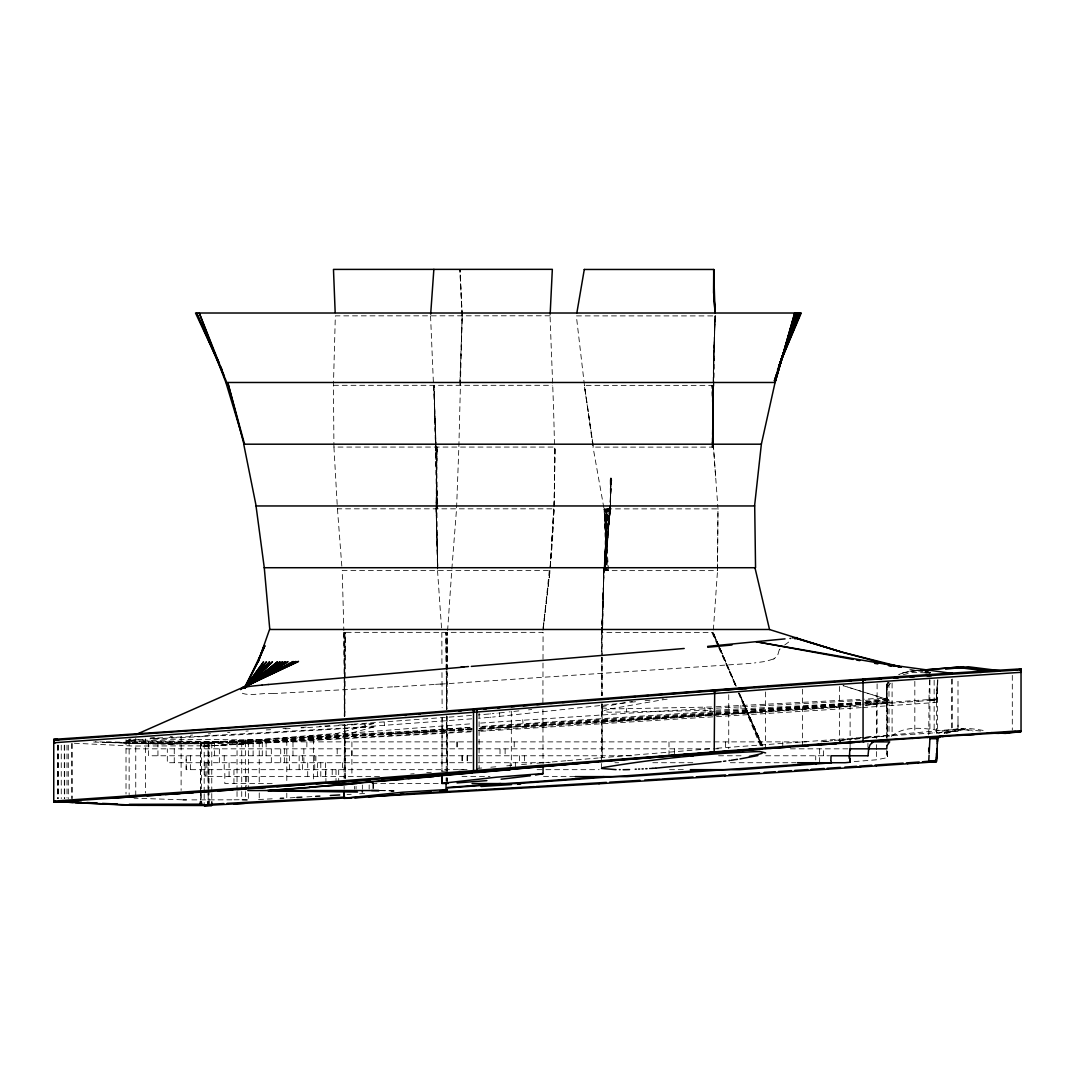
<?xml version="1.0" encoding="UTF-8"?>
<svg xmlns="http://www.w3.org/2000/svg" width="1075" height="1075" viewBox="0 0 1075 1075"><rect width="100%" height="100%" fill="white"/><g stroke="black" fill="none" stroke-linecap="round" stroke-linejoin="round"><path stroke-width="0.75" stroke-dasharray="5 3.75" d="M157.944 755.779L157.944 741.884M467.007 769.673L186.19 769.673L186.19 766.206M186.19 762.726L186.19 759.259M379.529 776.62L205.07 776.62L205.07 774.887M205.07 769.673L205.07 767.94M214.476 755.779L214.476 741.884M233.947 783.567L233.947 769.673M246.753 776.62L246.753 786.349M253.109 755.779L253.109 741.884M262.287 755.779L262.287 741.884M266.13 755.779L266.13 741.884M292.978 755.779L292.978 741.884M351.915 755.779L351.915 748.832M668.999 755.698L668.999 741.884M823.571 755.779L823.571 748.832M886.485 707.874L886.566 691.494L886.526 692.367M887.547 751.223L887.547 757.606L876.421 759.797L851.763 761.785M958 721.809L958 731.39L865.375 737.262M446.703 781.27L446.716 777.924L446.73 781.27M447.012 670.827L446.877 709.339L447.24 670.827M447.025 669.147L447.496 632.342L447.24 669.147M542.902 703.023L543.077 632.342M713.182 385.361L712.994 447.119L713.934 350.625L712.564 447.119L715.023 315.889L713.209 385.361L713.316 447.119L592.997 447.119L584.451 385.361L576.334 315.889L715.197 315.916L713.975 350.625M344.296 778.273L344.524 724.59L344.067 778.233M344.564 716.205L344.914 632.342L344.296 716.205L344.04 632.342L542.902 632.342M601.583 768.504L601.61 763.519M601.61 760.2L601.798 703.762M601.825 695.471L601.946 657.295M601.946 655.629L602.027 632.396L602.067 655.696M718.987 646.344L713.195 632.396L717.522 570.637L717.966 508.878L604.043 508.878L593.024 447.119M446.098 781.243L446.138 777.897M446.192 771.205L446.716 715.99L447.294 771.407M717.482 570.637L717.993 508.878L713.464 447.119L711.946 385.361L713.518 447.119L715.695 477.999M343.906 632.342L344.766 716.219L345.613 632.342M610.183 508.878L611.138 477.999L610.291 508.878L604.849 570.637L611.85 477.999L605.709 570.637L605.561 508.878L605.023 570.637L606.3 508.878L604.54 570.637L610.372 508.878L610.721 477.999L610.291 508.878L605.252 570.637M886.485 693.684L886.351 698.616L887.681 701.37L716.259 710.145M550.01 315.795L335.333 315.862L333.438 385.307L333.935 447.066L555.117 447.066L554.055 508.824L549.983 568.903C558.839 484.677 552.859 400.182 550.077 315.835M886.969 684.668C886.19 702.714 885.679 684.143 888.904 682.504M553.625 508.824L550.158 568.903L553.961 508.824L555.103 447.066M609.229 508.878L603.76 570.637L602.551 632.396L603.72 570.637L608.584 508.878L603.922 570.637L601.798 632.396L713.115 632.396L719.054 646.183M886.714 697.581L886.821 694.437M887.547 751.035L887.547 757.606L886.432 753.656M603.72 570.637L602.107 632.396L603.814 570.637L607.845 508.878L604.177 570.637L601.637 632.396L601.718 655.696M715.332 315.889L713.692 350.625L712.026 447.119L713.773 385.361L713.625 350.625L715.265 315.889M601.798 632.396L603.975 570.637L717.455 570.637M601.637 632.396L603.975 570.637M886.579 690.997L886.66 689.223M604.54 570.637L607.079 508.878L604.177 570.637L610.398 508.878L610.21 477.999M886.835 694.154L887.748 682.598M937.091 687.691L937.467 679.602M937.091 686.764L936.97 690.069M937.36 681.967L937.4 680.233M929.754 679.602L929.123 692.34M937.01 688.363L936.97 689.129M936.943 690.459L936.957 689.505M936.903 691.225L936.916 690.257M937.884 679.803L937.118 694.719M936.889 690.62L936.849 691.346M862.782 707.525L936.661 702.418L936.647 694.88M928.719 735.018L929.082 693.053M936.446 698.441L936.527 697.07M936.594 696.869L936.795 692.394M936.688 694.235L936.755 693.079M936.795 700.134L936.997 696.788M936.661 702.418L936.768 700.604M447.603 630.662L451.742 570.583M886.727 687.718L886.848 686.428M886.727 688.215L886.929 684.856M886.983 684.479L887.009 683.74M886.996 684.278L887.869 682.719M451.863 568.903L456.553 508.824L458.864 447.066L462.169 315.835L460.073 269.408M604.204 570.637L610.372 508.878M549.298 570.583L543.063 630.662L549.983 570.583L342.213 570.583L343.852 630.662M549.983 570.583L542.794 630.716L550.091 570.583M602.282 707.269L602.121 711.408L609.431 712.214L711.757 710.387M887.305 687.113L891.041 682.544M779.254 649.918L777.467 655.992L773.973 658.76M779.388 649.757L780.101 648.951M891.309 736.335C910.861 720.855 935.962 732.72 958 731.39L958 678.674M784.669 645.013L790.192 640.942M944.173 733.634C957.14 726.042 972.432 728.366 986.38 731.04M938.421 733.634C949.104 728.178 961.507 728.783 972.956 731.013M946.081 733.634L955.863 730.288M772.952 659.163L765.696 661.394L754.475 662.939M903.282 672.789L898.794 674.536L903.752 672.628M903.282 672.829L916.491 670.679M903.752 672.681L909.181 671.351M903.309 674.589L913.159 672.372L930.063 673.017M247.747 743.389L337.348 736.778L374.1 726.902L373.818 723.529L337.12 733.392L259.236 739.573L241.727 739.802L241.66 743.201M980.615 731.013L963.012 729.387L944.213 732.76L965.041 729.482L956.011 729.361M886.432 737.853L886.432 696.331L887.547 700.107L864.905 703.225M888.85 699.946L843.042 685.635L888.85 699.946L863.951 701.921M865.147 705.576L887.789 702.566L887.547 699.18L864.905 702.19M956.508 730.153L958.457 729.817M624.709 702.795L610.492 705.442L610.815 708.828L660.655 700.121M629.386 701.935L632.49 701.384M909.652 671.163L916.491 670.558L922.968 671.687M662.2 699.879L669.994 698.737M129.054 739.291L130.881 739.049M128.664 740.433L126.42 740.796M129.269 740.353L146.509 739.076M860.148 702.365L820.951 707.135L715.05 713.921M662.106 698.898L663.315 698.763M498.692 713.021L499.485 712.94L499.808 716.326L492.592 717.065M518.835 710.884L509.16 711.919M528.51 709.849L531.735 709.513M625.731 702.795L499.808 716.326M630.582 702.271L638.657 701.411M504.323 712.429L496.328 713.276L497.12 713.195M645.134 700.725L649.985 700.215M821.098 741.817L832.628 740.635M834.267 740.46L863.924 737.423M865.563 737.248L963.603 728.433M493.922 713.518L492.283 713.679M489.689 713.934L490.576 713.84M490.012 717.307L490.885 717.227M840.126 740.46L848.457 739.681M855.136 739.049L883.502 736.375L853.577 739.076M488.803 714.015L478.281 714.915M489.112 717.388L478.59 718.302M469.627 723.918L282.873 738.256L283.061 741.642L286.985 741.562L286.797 738.162L282.873 738.256M469.869 727.305L283.061 741.642L282.967 739.949M823.652 741.79L828.637 741.347M838.608 740.433L851.911 739.237M477.179 768.383L481.734 767.993M490.832 767.214L497.658 766.636M506.768 765.857L514.737 765.172M521.563 764.58L531.803 763.693M536.922 763.25L548.841 762.229M552.254 761.933L565.867 760.764M567.573 760.616L598.143 758.009M599.85 757.862L711.731 748.643M442.792 771.312L447.375 770.923M458.85 769.942L465.73 769.364M914.61 670.746L919.327 670.585M910.834 671.096L917.916 670.558M925.884 673.246L929.593 672.91L924.621 671.996M410.65 774.013L414.09 773.718M426.721 772.656L431.303 772.28M471.468 715.453L353.971 724.133M471.777 718.839L354.253 727.52L204.129 735.945M861.223 700.51L657.309 711.274L480.243 723.099M714.418 711.381L480.498 726.485M715.923 713.8L861.626 703.493M716.823 748.24L860.685 737.598M715.923 712.389L861.626 702.445M478.214 730.597L861.854 705.832M248.258 730.96L245.96 731.134M170.199 736.63L172.417 736.469M229.862 732.317L227.578 732.478M150.151 738.095L154.598 737.772M208.295 733.889L210.539 733.728M190.315 735.179L192.573 735.018M936.406 733.352L936.406 699.973L928.719 700.524L936.433 699.543L928.719 699.543M380.295 790.649L393.49 790.945M675.799 716.353L530.607 725.974M936.406 699.032L862.553 704.152M907.717 701.988L918.252 701.263M918.171 701.263L936.406 699.973M390.991 791.496L394.055 791.281M712.698 714.015L478.012 729.173M871.099 704.501L881.634 703.789M881.554 703.789L907.797 701.988M861.075 704.246L478.818 728.003M844.963 706.262L736.281 713.424M833.501 707.027L860.712 705.213M865.859 704.851L871.18 704.501M861.303 707.619L479.007 731.39M373.818 723.529L301.121 727.923M374.1 726.902L231.313 735.206L168.815 737.49M712.698 712.591L478.012 727.211M679.722 716.084L683.646 715.829M707.686 715.278L844.99 706.262M352.466 724.228L338.867 725.101M707.767 715.278L616.177 720.976M712.053 714.996L478.886 728.837M713.41 714.902L753.494 712.308M440.441 684.13L747.259 663.638A33.688 1.881 -3.9 0 0 754.422 662.939M329.81 725.665L319.235 726.31M687.57 715.587L711.126 714.163M471.723 729.293L440.333 731.202M471.925 729.535L405.006 733.298M644.852 719.229L673.447 717.455M434.166 684.506L391.287 687.046M434.958 731.779L247.317 742.408M301.108 727.399L308.659 726.955M285.157 728.863L292.413 728.433M203.094 742.771L253.794 739.802L200.595 742.476L200.81 745.862L204.371 746.225L203.82 742.812L471.925 727.56M479.584 728.81L483.508 728.581M524.64 726.337L616.257 720.976M203.82 746.198L253.996 743.201L203.282 746.171M472.127 730.96L204.008 746.211M295.155 797.556L286.797 798.04L286.797 793.108M306.872 796.871L315.647 796.347M347.037 794.519L351.216 794.277M359.588 793.78L365.863 793.417M382.458 687.57L273.856 693.563M282.967 728.447L285.99 728.286M306.872 737.033L313.564 736.657L313.752 740.043M200.595 791.805L200.595 743.403L209.02 743.228L201.361 743.363L201.361 791.764M472.248 729.199L387.336 733.97L433.171 731.47M478.859 728.931L547.605 725.02M266.291 729.938L270.645 729.697M472.288 728.366L215.632 742.22M421.642 732.102L472.395 729.293M491.356 728.138L522.759 726.431M470.837 731.847L215.806 745.607M716.017 706.759L859.96 699.382M601.664 707.901L615.236 708.882L711.502 707.001M715.802 711.301L861.465 703.897M204.183 792.181L204.183 743.779L266.573 740.42M343.409 736.335L398.825 733.352M255.675 741.011L343.489 736.335M401.083 733.513L304.332 737.517L277.498 740.608L247.277 741.777L170.549 741.051L128.812 739.533M887.681 701.37L887.439 697.998L864.542 699.153M887.547 699.18L865.388 700.309M887.789 702.566L865.617 703.682M223.049 741.777L203.538 742.798M203.645 746.184L223.237 745.163M258.551 799.518L272.203 798.806M202.826 736.617L150.016 738.928M162.728 737.746L150.554 738.229M273.399 693.577C263.523 692.407 248.379 696.949 240.558 692.421M211.775 791.858L211.775 743.766L179.189 743.806M207.905 743.363L199.426 743.577M183.422 743.739L202.261 743.363L145.259 743.793L90.125 741.898M237.037 742.234L232.039 742.314M239.093 799.746L232.039 799.827M195.193 743.672L168.345 743.9L182.468 743.846M232.281 743.282L237.266 743.201L237.037 739.815L150.782 739.076M231.837 799.827L189.711 799.881M231.622 742.328L176.166 742.18L128.946 740.339M232.066 743.282L173.021 743.08L128.57 741.253M916.491 670.558L919.327 670.706M174.943 743.846L149.506 743.833M208.214 791.697L208.214 743.389L201.361 743.363L204.599 743.672M241.149 739.815L239.389 739.815M241.149 742.234L243.622 742.247M201.361 743.363L209.02 743.336M241.082 743.201L239.322 743.201M200.595 743.403L208.214 743.389M206.024 743.363L208.08 743.363L208.08 788.418M204.183 743.779L211.775 743.766L202.758 743.685M333.478 385.307L552.254 385.307M713.639 385.361L584.276 385.361L593.4 447.119L584.451 385.361M333.935 447.066L337.429 508.824L553.974 508.824M126.017 741.884L472.194 741.884M477.878 741.884L810.295 741.884M204.237 743.363L208.08 743.363M173.989 743.9L152.784 743.793M126.017 748.832L472.194 748.832M477.179 748.832L719.309 748.832M790.38 748.832L849.102 748.832M472.1 755.779L148.444 755.779L148.444 741.884M478.012 755.779L632.073 755.779M718.557 755.779L744.787 755.779M765.749 755.779L829.51 755.779M472.1 762.726L167.31 762.726L167.31 748.832M478.012 762.726L550.212 762.726M614.913 762.726L618.676 762.726M652.78 762.726L695.418 762.726M730.342 762.726L795.903 762.726M537.11 769.673L599.138 769.673M669.523 769.673L686.858 769.673M461.995 776.62L490.025 776.62M543.533 776.62L575.542 776.62M272.177 783.567L224.823 783.567L224.823 769.673M371.963 783.567L439.043 783.567M380.268 790.528L394.055 790.528M245.248 743.215L242.426 743.201M244.092 742.247L247.156 742.395M208.456 743.672L210.472 743.685M148.538 743.725L95.527 741.763M181.823 799.773L134.053 798.188M106.344 741.831L153.644 742.933L200.38 742.422L200.595 745.822L132.709 746.037L71.299 743.094M248.513 743.443L248.352 740.043M246.995 743.336L245.812 743.228L245.597 739.842M930.56 672.386L927.268 671.862L930.439 672.332M930.063 672.628L925.011 671.902M925.508 671.768L930.359 672.587M909.799 669.295L914.731 670.195M926.233 671.996L929.418 672.614M925.441 671.969L930.332 672.937L925.575 671.956M128.18 741.172L127.401 740.998M201.361 742.422L201.576 745.822M887.144 699.57L886.432 695.538L887.439 697.998M711.838 632.396L717.979 646.088M718.624 647.58L736.388 687.153M738.982 693.106L762.995 746.48M718.557 646.062L712.523 632.396L718.57 646.209M719.229 647.58L736.644 687.032M739.331 693.106L762.78 746.211M719.242 647.741L736.026 686.092M739.372 693.765L762.188 745.916L739.6 693.765M736.267 686.092L719.632 647.741L735.878 685.998M719.712 647.714L735.999 685.998M719.645 647.889L735.77 686.629M738.35 692.824L760.28 745.499M626.483 708.586L626.779 711.959M384.178 722.158L384.474 725.544M364.963 723.932L365.245 727.318M522.719 719.726L522.974 723.112M337.456 508.824L342.025 568.903M740.809 705.455L741.065 708.842M704.743 707.363L704.998 710.75M608.598 570.637L604.043 508.878L607.415 570.637L604.365 508.878L606.448 570.637L604.903 508.878L605.655 570.637M710.011 708.223L710.252 711.596M876.421 701.29L876.649 704.676M850.11 703.332L850.338 706.718M437.538 570.583L441.718 630.662M352.775 732.599L353.003 735.985M337.12 733.392L337.348 736.778M129.215 739.143L129.363 741.401M259.236 739.573L259.424 742.959M430.551 315.835L436.127 447.066L433.91 385.307L437.229 508.824L434.139 385.307L436.732 508.824L436.356 447.066L437.498 568.903L436.087 508.824L436.719 447.066L436.356 508.824L437.592 568.903M435.953 447.066L437.834 508.824M713.518 447.119L712.644 385.361L713.316 447.119M447.361 778.031L447.402 781.458M446.689 716.071L447.24 771.326L447.133 716.031M344.04 632.342L344.833 716.219M601.731 657.362L601.906 695.646M601.946 703.964L602.188 757.217L602.134 703.964M441.825 632.342L441.946 665.868M441.973 672.574L442.121 707.78M542.915 709.594L543.036 763.788M602.067 657.362L602.121 695.646M1012.301 675.369L1012.301 730.113M952.316 679.01L952.316 731.591M951.563 679.198L951.563 731.766M937.628 680.005L937.628 733.405M934.148 680.233L934.148 732.814M929.915 680.032L929.915 733.378M914.825 681.348L914.825 733.929M892.089 683.068L892.089 735.649M888.985 682.665L888.985 736.872M887.547 700.107L887.547 736.845M887.439 698.871L887.439 736.657M887.439 751.452L887.439 756.383M887.009 684.09L887.009 739.949M886.432 750.538L886.432 753.83M877.106 683.888L877.106 736.456M876.421 702.298L876.421 738.431M876.421 744.666L876.421 749.933M876.421 751.586L876.421 759.797M867.928 743.282L867.928 747.447M850.11 704.407L850.11 742.193M850.11 743.846L850.11 748.832M839.588 686.495L839.588 739.062M819.647 748.832L819.647 762.726M815.723 755.779L815.723 759.958M802.447 689.169L802.447 745.633M782.775 741.884L782.775 747.125M765.481 691.91L765.481 748.281M728.743 694.732L728.743 748.832M725.598 741.884L725.598 748.832M674.361 748.832L674.361 755.362M524.506 755.779L524.506 762.726M519.373 755.779L519.373 762.726M515.355 762.726L515.355 767.442M514.226 741.884L514.226 748.832M511.324 711.247L511.324 765.454M510.235 762.726L510.235 769.243M505.116 748.832L505.116 755.779M500.009 748.832L500.009 755.779M479.101 712.994L479.101 768.074M467.316 755.779L467.316 762.726M467.128 755.779L467.128 762.726M462.223 755.779L462.223 762.726M462.048 755.779L462.048 762.726M457.144 741.884L457.144 748.832M456.969 741.884L456.969 748.832M373.415 783.567L373.415 789.131M372.877 783.567L372.877 789.131M369.155 784.965L369.155 789.131M362.342 784.965L362.342 789.131M356.053 786.349L356.053 789.131M354.441 786.349L354.441 789.131M351.915 741.884L351.901 776.62M344.134 786.349L344.134 789.131M342.616 762.726L342.616 769.673M338.706 769.673L338.706 782.183M337.187 748.832L337.187 755.779M336.018 769.673L336.018 782.183M332.202 769.673L332.202 776.62M325.927 769.673L325.927 782.183M325.631 762.726L325.631 776.62M320.78 762.726L320.78 776.62M317.582 762.726L317.582 776.62M315.875 755.779L315.875 762.726M314.747 755.779L314.747 769.673M313.564 738.968L313.564 780.047M307.719 762.726L307.719 776.62M306.872 741.884L306.872 748.832M303.862 748.832L303.862 762.726M302.559 755.779L302.559 769.673M299.146 755.779L299.146 769.673M289.511 755.779L289.511 769.673M286.797 740.541L286.797 783.258M284.351 748.832L284.351 762.726M280.709 748.832L280.709 762.726M271.317 748.832L271.317 762.726M259.236 741.884L259.236 784.71M259.236 792.92L259.236 799.491M248.352 741.884L248.352 786.846M248.352 793.417L248.352 799.988M245.503 741.884L245.503 789.897M245.503 791.549L245.503 799.76M241.727 741.884L241.727 789.883M241.727 791.522L241.727 799.733M237.051 741.884L237.037 789.883M237.037 791.522L237.037 799.746M229.082 762.726L229.082 776.62M224.218 755.779L224.218 769.673M219.34 748.832L219.34 762.726M211.775 793.511L211.775 801.802M209.02 743.363L209.02 788.338M209.02 789.991L209.02 801.654M208.214 793.363L208.214 801.695M208.08 790.098L208.08 800.109M206.884 762.726L206.884 776.62M205.07 762.726L205.07 776.62M204.183 793.847L204.183 805.538M201.361 793.431L201.361 801.775M200.595 793.484L200.595 801.829M200.38 743.363L200.38 788.432M200.38 790.098L200.38 800.109M190.571 755.779L190.571 769.673M186.19 755.779L186.19 769.673M181.111 736.227L181.111 790.447M174.258 748.832L174.258 762.726M145.474 738.915L145.474 793.135M135.759 738.377L135.759 795.89M129.134 740.379L129.134 794.6M126.017 739.707L126.017 794.022M72.052 743.524L72.052 798.591M71.837 743.497L71.918 798.564M68.303 745.163L68.303 798.577M66.999 745.109L66.999 797.973M64.702 745.19L64.702 798.604M64.258 745.163L64.325 798.604M61.248 745.163L61.248 798.577M58.534 745.15L58.534 798.564M57.862 745.163L57.862 798.577M57.459 745.163L57.459 798.577M392.509 686.858A183.933 2.782 -3.5 0 1 384.044 687.355M440.548 684.036A150.366 3.803 -3.6 0 1 434.421 684.399M774.228 658.747A158.898 10.132 -3 0 1 773.274 659.15M601.973 707.296A99.908 3.507 -5 0 1 606.367 705.764M604.083 710.521A98.819 3.279 -5.5 0 1 614.725 708.519M442.107 717.898L441.959 771.581L442.094 717.912M437.203 447.066L436.127 508.824L437.847 568.903L436.087 508.824L437.203 447.066M886.472 693.335L886.553 692.555L886.485 693.308M462.169 315.835L459.845 385.307L462.263 315.835L459.845 269.408L462.169 315.862M172.108 743.9L104.248 742.382L172.108 743.9M718.96 646.209L712.98 632.396L718.866 646.183M761.396 745.728L739.143 693.657L761.409 745.728M446.232 669.201L445.856 632.342L446.219 669.174M446.662 709.406L446.259 670.867L446.622 709.366M345.398 778.287L344.847 724.604L345.424 778.287M446.797 669.174L446.609 632.342L446.73 669.161M447.119 781.31L447.106 777.964L447.146 781.31"/><path stroke-width="1.5" d="M448.396 783.406L441.919 783.473L441.946 776.62L441.825 783.406M343.946 798.362L343.987 791.643L343.946 798.362L351.082 798.201M447.402 789.735L446.031 789.601L446.085 782.909M867.995 755.779L868.802 747.891M849.572 754.287L849.411 758.574M830.894 759.958L831.042 755.779L867.995 755.779M937.091 749.45L937.36 742.798M550.158 314.142L552.335 269.341L333.478 269.408L335.172 312.543M937.091 748.522L936.876 752.742M937.36 743.725L937.44 741.199M937.01 750.122L936.889 752.379M937.44 742.126L937.467 740.42M937.467 741.36L937.507 739.654M937.507 740.594L937.628 737.477L940.289 735.811M929.163 753.36L929.915 738.418L937.628 738.418L941.525 736.026M937.548 739.842L937.628 738.418L929.915 738.391L937.628 738.418M936.433 760.495L922.404 761.785M929.069 755.174L928.719 762.282L928.719 761.302L936.433 761.302L936.621 757.123M936.889 753.36L936.849 754.099M936.446 760.2L936.527 758.829M936.594 758.614L936.661 756.478M918.171 763.022L936.406 761.732L936.406 753.387M936.634 757.767L936.795 754.153M936.688 755.994L936.755 754.838M886.956 746.117L886.767 748.832L849.814 748.832L849.586 754.139M430.672 314.142L433.857 269.341M754.569 505.962L761.355 444.19L775.062 382.485L794.734 313.013L774.968 382.485L225.898 382.485L199.238 313.013L224.393 376.304M576.872 312.812L584.289 269.462M601.57 768.37L603.021 767.577M774.968 382.485L795.325 313.013L774.645 382.485L795.943 313.013L774.726 380.899L796.548 313.013L779.012 366.696L797.717 313.013L778.623 366.696M776.943 373.012L774.363 380.899L797.139 313.013L778.837 366.696M777.494 370.136L798.255 313.013L781.162 359.319L800.606 313.013L779.751 363.955L799.706 313.013L780.732 360.864L798.846 313.013L781.216 359.319M868.802 747.864L870.172 744.612L873.384 741.884M849.814 750.619L850.553 748.832M780.84 360.864L801.211 313.013L195.516 313.013L218.803 362.853M244.791 688.054L264.934 645.658L257.866 661.851L264.208 645.658L258.202 661.824L269.543 629.48L769.525 629.48L754.959 567.721M244.858 688.054L257.919 661.851L244.321 687.772M887.009 745.499L889.67 741.884L871.422 741.884M240.572 689.599L242.695 687.476L250.408 686.293A74.309 1.693 -4.2 0 1 255.863 685.702L261.897 685.097M245.933 686.925L263.55 661.864L244.576 687.933M765.628 752.917L759.944 751.506M245.906 686.885L266.439 661.851L244.898 687.583M245.046 687.973L269.516 661.837L245.006 687.678M246.457 686.71L272.459 661.824L245.033 687.395M246.686 686.656L277.511 661.783L246.551 686.267M246.766 686.428L280.118 661.757L246.753 686.025M246.954 686.186L282.725 661.73L244.28 687.61M929.969 738.418L932.562 736.792M244.401 687.691L285.372 661.689L244.576 687.288M244.562 687.449L288.046 661.636L242.184 688.484L293.314 661.528L241.163 688.779L295.961 661.461L241.714 688.215L298.527 661.38L242.318 687.637L135.988 734.561M447.402 789.91L440.145 791.066M441.906 783.339L496.61 777.185L542.902 773.543M542.902 773.745L535.525 775.048M344 798.255L402.588 792.221L446.031 789.601M794.882 638.886L796.683 638.227L795.406 638.12M603.156 767.537C654.877 758.869 707.363 753.36 759.783 751.506M945.583 669.188L959.908 667.656L987.293 671.324M953.135 668.274L968.158 666.742L1000.126 670.719M757.875 755.564L740.017 758.91M1020.726 672.372L1021.035 668.892L1019.288 669.188M1020.686 730.718L788.62 746.09L329.595 781.821L53.75 801.117L55.376 801.05M1020.108 731.752L1005.38 733.405L991.043 732.653M1016.668 669.927L1010.554 670.289M957.812 668.166L970.174 667.83L994.953 671.324M737.504 759.313L735.421 759.635M734.359 759.797L731.094 760.28M1016.386 669.631L1011.656 670.249M729.831 760.455L729.052 760.562M1015.539 731.511L1005.877 732.451M725.786 761.019L723.529 761.328M126.017 797.207L127.226 797.045M853.201 659.432L756.437 641.748M721.083 761.651L656.032 768.114M530.392 775.733L529.653 775.827M528.9 775.922L501.098 779.2M431.653 791.979L354.844 797.999M575.125 776.62L626.98 776.62L811.8 763.519L812.74 762.726M690.338 769.673L739.6 769.673L831.472 762.82L830.908 760.791M850.218 759.004L850.218 762.215L845.004 762.726L797.435 762.726M268.145 684.52L463.809 667.064M785.046 638.872L707.619 646.384M471.307 666.406L684.197 648.48M486.881 780.611L457.103 782.909M477.757 772.28L584.491 763.008M505.21 769.673L587.729 762.726L573.23 762.726M587.192 762.645L599.138 761.637M427.03 776.62L472.207 772.764M408.218 778.542L510.222 769.673L492.928 769.673M375.82 781.632L403.138 779.294M921.141 670.195L963.603 666.675M920.67 670.276L958.403 667.132M511.324 706.745L514.737 706.463M523.27 705.751L528.389 705.334M536.922 704.622L540.335 704.34M550.548 703.493L555.654 703.063M587.662 762.471L596.88 761.705M601.718 761.288L611.823 760.562M614.242 760.361L623.943 759.541M628.794 759.138L636.077 758.533M600.132 761.543L606.972 760.966M350.047 783.796L373.71 781.807M348.636 784.28L267.339 790.528M594.757 699.838L587.958 700.403M601.543 699.288L608.329 698.723M615.115 698.172L621.888 697.621M458.85 711.072L461.148 710.884M472.61 709.943L474.908 709.755M484.005 709.003L486.29 708.815M497.658 707.874L499.942 707.686M562.467 702.499L567.573 702.082M576.066 701.384L581.172 700.954M628.364 759.084L636.776 758.386M640.216 758.117L649.407 757.364M659.822 756.585L653.842 757.082M616.257 760.079L623.513 759.488M640.928 758.13L650.617 757.337M348.192 783.567L434.018 776.62L411.819 776.62M309.519 787.128L357.048 783.567L327.835 783.567M309.936 787.505L268.777 790.528M55.578 742.691L53.952 742.744L53.75 739.358L140.838 733.486C434.407 714.203 727.318 685.917 1021.035 668.892M628.66 697.07L635.433 696.533M642.192 695.982L648.4 695.485M654.702 694.988L662.496 694.356M418.686 714.351L419.828 714.257M404.912 715.453L406.068 715.359M68.303 801.91L53.75 802.044L53.75 740.285L329.246 721.029L714.055 690.835M53.952 742.744L329.837 723.462L788.862 687.718L1021.25 672.292M668.139 755.859L674.025 755.389M610.17 760.724L762.39 749.087M654.124 756.975L663.812 756.262M667.79 755.94L669.779 755.779L667.951 755.779M434.152 774.766L686.562 754.878M789.977 638.442L790.689 638.389M668.435 693.899L676.914 693.227M681.993 692.824L690.889 692.139M683.149 754.596L689.048 754.126M668.139 755.779L676.081 755.147M681.953 754.757L689.545 754.153M695.552 691.776L704.918 691.05M710.024 690.661L718.53 690.016M744.814 688.551L747.112 688.376M709.097 752.581L717.589 751.989M697.137 753.562L703.198 753.038M709.554 752.608L714.378 752.231M699.086 753.723L716.205 752.594L714.19 752.567L714.7 690.782M381.706 778.824L478.899 771.42L476.803 771.42L476.803 709.661M409.817 776.795L342.361 781.807M737.934 688.551L747.112 687.866M723.636 689.626L731.04 689.062M758.587 687.503L898.243 677.626L895.959 677.68M725.598 751.317L732.29 750.874M737.799 750.457L739.64 750.323M714.996 752.124L717.348 751.949M722.064 751.586L730.462 751.008M742.193 750.457L790.112 747.044M716.205 752.554L734.682 751.143M370.472 779.818L316.131 783.756M754.005 687.355L760.885 686.858M802.447 684.237L804.758 684.063M760.912 687.301L714.485 690.782L747.192 688.43M788.58 685.259L790.891 685.084M756.975 748.993L760.253 748.751M740.245 750.229L744.424 749.907M746.977 749.772L738.149 750.377M750.646 749.503L759.823 748.832L749.423 748.832M769.915 748.402L808.588 745.701M331.14 782.788L276.786 786.658M304.91 784.737L257.113 788.069M500.695 783.567L447.213 787.478M604.11 776.62L447.308 787.948M790.891 684.694L781.646 685.353M767.792 686.347L774.726 685.85M788.15 746.641L779.509 747.353M767.899 748.106L775.424 747.649M764.957 748.402L771.353 747.945M816.113 745.042L854.786 742.408M797.623 746.373L836.31 743.712M237.441 789.48L265.552 787.599M245.879 789.01L217.755 790.864M711.166 769.673L517.33 783.567L472.059 783.567M814.044 683.068L818.693 682.732M804.758 683.713L797.825 684.197M848.968 680.905L851.306 680.744M818.693 744.491L808.897 745.284M798.093 746.037L805.296 745.539M789.977 746.614L782.775 747.125M794.277 746.211L800.405 745.781M843.835 743.053L864.031 741.75M198.082 792.248L232.764 789.95M213.078 791.334L184.954 793.162M906.413 762.901L919.233 762.014M907.717 763.747L918.252 763.022M827.978 682.101L834.952 681.617M868.923 741.32L863.064 741.71L863.064 679.951L865.375 679.763M843.915 742.758L839.588 743.053L839.588 741.884M828.718 743.913L836.82 743.363M838.634 743.242L850.392 742.328M821.515 744.411L809.798 745.217M824.216 744.223L830.303 743.698M165.281 794.506L193.406 792.705M147.02 795.755L180.278 793.605M160.605 794.962L111.921 798.12M871.771 765.279L859.61 766.099M875.117 765.051L903.188 763.129M871.099 766.26L876.407 765.911M876.327 765.911L907.797 763.747M860.685 679.87L865.375 679.561M910.108 676.739L914.825 676.43L910.108 676.645M844.278 680.986L851.306 680.502M879.457 678.795L881.809 678.634M849.559 742.502L858.858 741.884L853.631 741.884M878.49 740.675L883.583 740.339M868.721 741.32L878.692 740.675M76.809 800.485L53.75 802.044L71.918 801.896L61.423 801.91M66.999 801.278L65.118 801.278L137.197 796.548M811.262 769.337L824.229 768.477M827.172 768.276L840.435 767.389M844.856 767.093L856.668 766.3M810.631 770.305L827.858 769.176M827.777 769.176L860.632 766.972M855.472 767.322L871.18 766.26M893.607 677.707L898.324 677.398M877.106 678.782L881.809 678.473M898.042 677.626L1021.035 669.832L1021.035 731.591L998.366 733.378L987.293 733.083M912.702 738.431L917.795 738.108M902.933 739.062L912.917 738.431M888.272 740.017L903.134 739.062M883.381 740.339L888.474 740.017M655.643 768.141L653.036 768.303M725.571 774.941L696.237 776.822M728.904 774.726L759.488 772.737M764.137 772.428L775.236 771.702M778.461 771.501L791.442 770.641M794.707 770.426L807.93 769.552M719.121 776.298L724.926 775.922M724.846 775.922L810.711 770.305M974.286 734.521L963.845 735.179M942.036 736.55L1021.035 731.591M927.376 737.477L943.474 736.469M917.593 738.108L927.577 737.477M693.053 777.023L661.824 778.999M719.202 776.298L599.017 783.756M979.836 672.413L981.69 672.305M997.734 671.297L1000.207 671.149M961.991 735.3L963.227 735.219M651.369 768.41L652.7 768.329M481.062 786.483L511.552 784.602M517.653 784.226L520.703 784.038M644.704 780.06L660.265 779.093M649.703 768.504L650.388 768.464M606.394 782.385L536.008 786.51M609.659 782.183L640.028 780.343M928.101 675.664L931.729 675.449L926.905 675.664M58.722 740.003L53.75 740.285L55.134 740.245M296.834 797.448L301.847 797.153M315.647 796.347L319.839 796.105M330.294 795.5L339.713 794.949M599.084 783.756L368.497 796.75M200.595 804.221L203.457 804.557M200.595 801.829L200.595 805.162L208.214 805.027L209.02 804.987L209.02 801.654M478.818 789.762L534.383 786.604M645.753 768.733L647.043 768.665M433.064 792.302L477.179 789.843M400.384 794.089L403.649 793.914M210.727 804.248L223.802 803.536M227.067 803.361L344.793 797.086M244.616 803.348L204.183 805.538L211.775 805.121L211.775 801.802M233.718 803.939L343.489 798.093M351.243 797.677L362.302 797.086M280.306 798.376L283.558 798.214M201.361 801.775L201.71 805.242L211.775 805.121M642.03 768.921L643.24 768.867M638.523 769.082L639.665 769.042M635.218 769.23L636.293 769.189M53.75 739.358L57.459 739.224M57.862 801.923L66.999 801.91M200.38 804.181L129.242 804.328M207.905 805.121L137.936 805.296L59.945 801.91M714.593 752.554L716.098 752.54M1019.396 669.859L1021.035 669.832M200.595 805.162L209.02 804.987M200.501 805.148L208.214 805.027L208.214 801.695M619.415 769.633L620.141 769.633M202.799 805.121L209.02 805.094L201.442 805.148M476.803 771.42L479.101 771.407M584.276 269.462L713.639 269.462L715.077 312.597L713.692 292.682L713.733 269.462L713.625 292.682L715.036 312.597M761.396 444.19L243.729 444.19L256.132 505.962M264.154 567.721L755.55 567.721L754.704 505.962L256.025 505.962L264.275 567.721L269.785 629.48M1012.301 670.007L1016.614 670.007M690.916 755.779L693.375 755.779M473.497 709.917L473.497 771.675L475.58 771.675M247.761 790.528L378.857 790.528M71.918 801.937L64.258 801.91L73.167 802.541M64.325 801.937L72.052 801.937M204.048 805.524L211.775 805.524L130.424 805.296L75.29 802.689M616.056 769.646L601.583 768.477M58.534 801.896L61.248 801.91M473.497 771.675L475.257 771.675M242.439 799.746L247.022 799.894M357.491 792.06L268.777 790.837M371.547 790.528L379.045 790.636M182.952 799.8L186.324 799.84M117.215 804.006L102.447 803.401M97.301 803.132L86.847 802.514M928.719 761.302L936.406 761.732M81.364 802.165L71.084 801.453M952.786 673.487L886.002 664.296L756.276 641.775M891.605 665.949L888.367 665.398L891.672 665.989M856.479 660.023L859.772 660.628M874.553 663.315L877.832 663.907M901.253 667.051L841.819 652.122L795.581 638.12L840.973 651.893L886.217 664.028L901.414 667.064M900.702 667.011L889.536 664.834L894.427 665.801M897.692 666.446L900.957 667.105M886.217 664.028L900.769 666.97M840.973 651.893L769.364 629.48M220.214 365.863L222.323 370.405M215.658 355.301L196.55 313.013L226.18 380.967M217.029 358.324L219.072 362.853M225.898 382.485L244.549 444.19L227.752 382.485L243.931 444.19M850.218 762.215L849.398 756.948M812.74 763.425L812.539 762.726M714.19 689.868L714.445 693.254M476.803 708.721L477.058 712.107M473.497 708.989L473.752 712.376M863.064 679.01L863.292 682.397M543.05 767.066L543.063 773.637M928.719 748.16L928.719 751.438M840.435 741.884L840.435 743.121M815.723 762.726L815.723 764.352M811.8 762.726L811.8 763.519M362.342 790.528L362.342 792.114M208.08 801.775L208.08 805.121L200.38 805.121L200.38 801.789M796.669 637.542A173.68 2.983 -8 0 1 796.656 637.945M792.382 637.878A217.043 3.265 -7.5 0 1 795.675 637.677M731.968 645A321.962 5.98 -4.3 0 1 707.713 647.244M460.852 667.226A289.78 4.461 -4.6 0 1 468.485 666.54M262.085 685.084A54.744 1.209 -4.3 0 1 268.32 684.506M762.175 753.32A106.358 5.227 -6.8 0 1 749.423 756.303M629.574 769.566A103.469 3.601 -4.5 0 1 623.097 769.727M344.228 791.684L344.215 798.402L344.242 791.684"/></g></svg>
